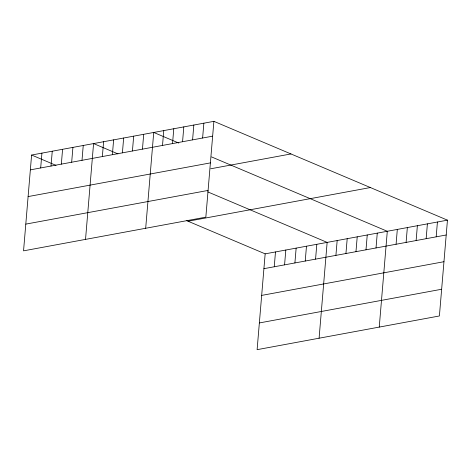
<?xml version="1.0" encoding="UTF-8"?>
<svg xmlns="http://www.w3.org/2000/svg" width="471" height="471" viewBox="0 0 471 471"><rect width="100%" height="100%" fill="white"/><g stroke="black" fill="none" stroke-linecap="round" stroke-linejoin="round"><path stroke-width="0.71" d="M31.598 155.03L23.55 250.843L205.839 217.149L213.887 121.335L31.598 155.03L56.002 165.356M40.683 167.953L41.925 153.122M51.009 166.039L52.257 151.209M61.342 164.132L62.584 149.301M71.669 162.224L72.917 147.394M82.001 160.311L83.243 145.48M85.528 239.392L93.576 143.573L117.98 153.899M102.354 156.549L103.602 141.718M112.381 154.694L113.629 139.863M122.407 152.845L123.649 138.015M132.433 150.991L133.676 136.16M142.46 149.136L143.702 134.306M145.686 228.27L153.729 132.451L178.78 143.054M162.513 145.433L163.755 130.602M172.533 143.578L173.781 128.748M182.56 141.724L183.808 126.893M192.586 139.869L193.834 125.039M202.612 138.015L203.861 123.184M186.763 220.681L265.161 253.851L257.113 349.665L439.402 315.97L447.45 220.157L213.887 121.335M274.246 266.774L275.488 251.944M284.572 264.861L285.82 250.03M294.905 262.953L296.147 248.123M305.232 261.046L306.48 246.215M315.564 259.132L316.812 244.302M319.091 338.207L327.139 242.394L207.711 191.862M335.917 255.37L337.165 240.54M345.944 253.516L347.192 238.685M355.97 251.667L357.218 236.836M365.996 249.813L367.245 234.982M376.023 247.958L377.271 233.127M379.249 327.092L387.297 231.273L211.538 156.914M396.076 244.249L397.318 229.418M406.102 242.4L407.344 227.57M416.128 240.546L417.371 225.715M426.155 238.691L427.397 223.86M436.181 236.836L437.424 222.006M30.35 169.86L212.639 136.166M28.107 196.584L210.396 162.889M210.755 168.771L290.96 153.946M25.793 224.119L208.082 190.425M188.082 221.24L370.371 187.546M265.161 253.851L447.45 220.157M263.913 268.682L446.202 234.988M261.67 295.405L443.959 261.711M259.362 322.941L441.651 289.247"/></g></svg>
